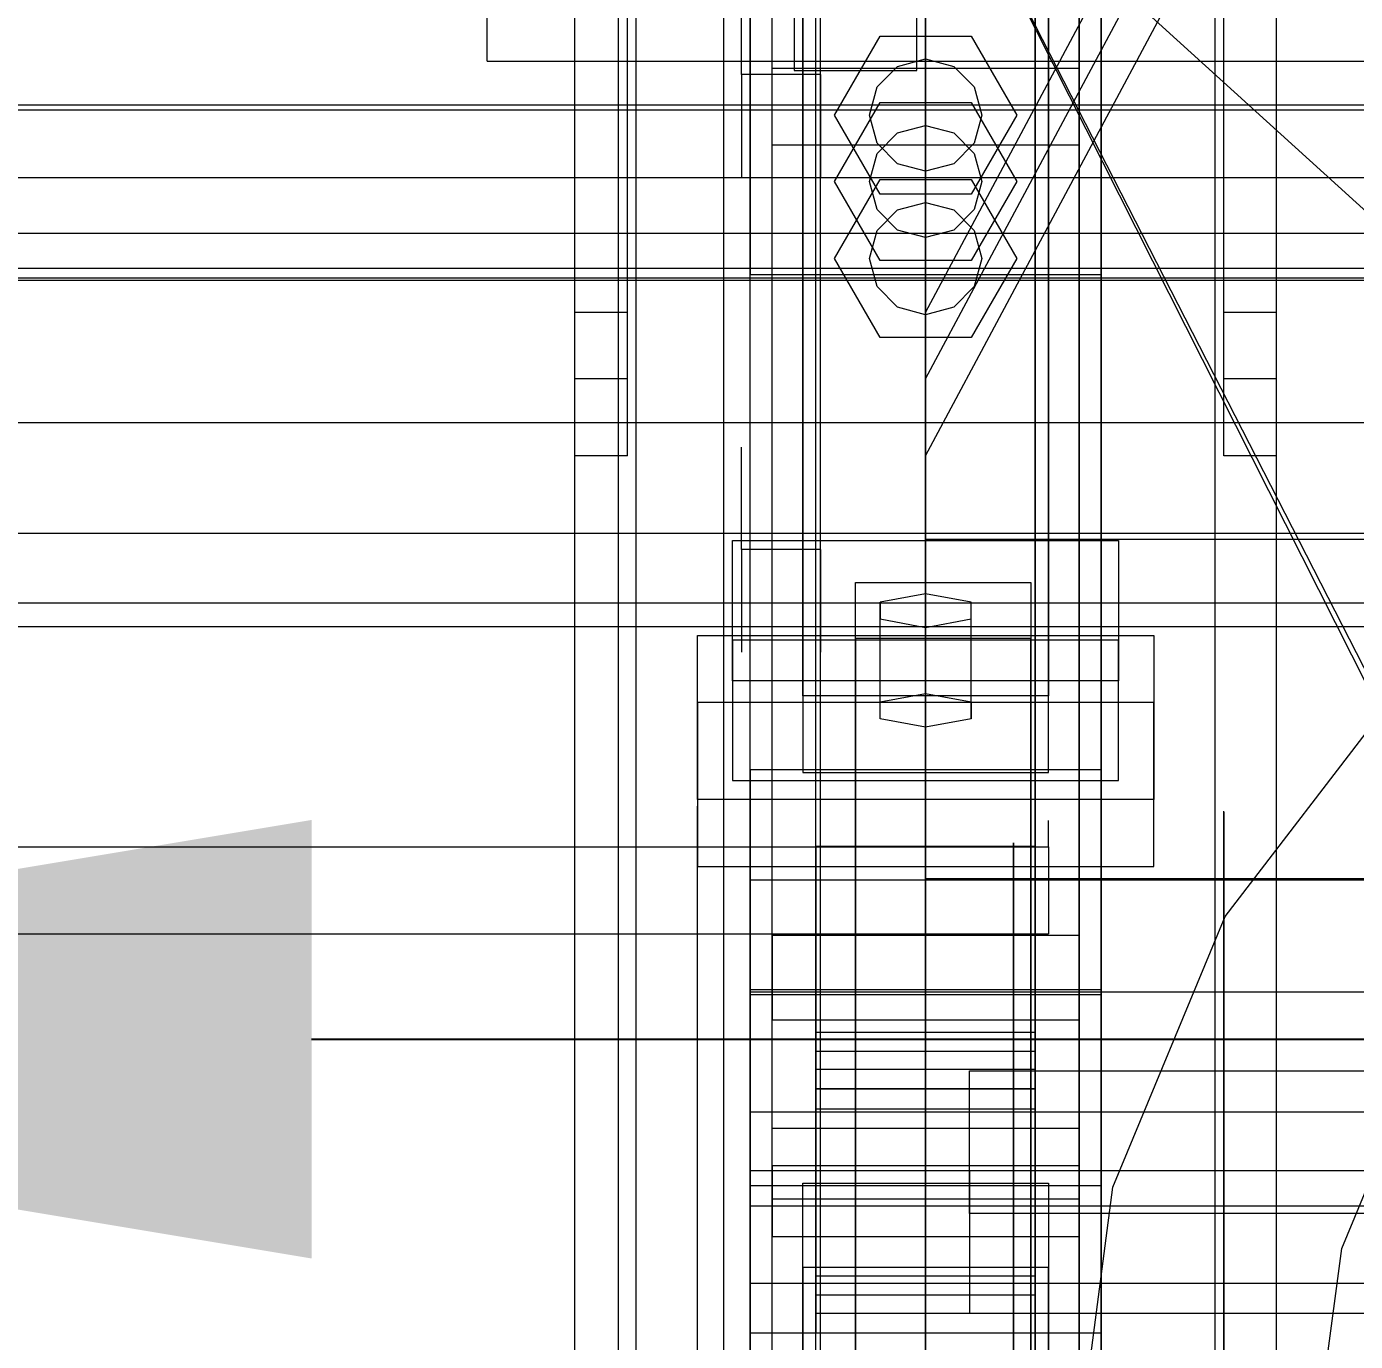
# Model space of a CAD drawing. Header units: millimetres. Extents: x -2500 to 58855, y -53268 to 6837.
# Drawn here: x -532.5 to -381, y -34234.5 to -34084.5 of the extents above; entities that cross this region are included whole.
import ezdxf

# ---------------------------------------------------------------- set-up
doc = ezdxf.new("R2010")
doc.units = ezdxf.units.MM
for name, color, linetype, lineweight in [('COTAS_O', 1, 'Continuous', 0), ('frontal_briquetadora', 7, 'Continuous', 0), ('frontal_C01', 7, 'Continuous', 0), ('frontal_C02', 7, 'Continuous', 0), ('frontal_C03', 7, 'Continuous', 0), ('frontal_mezcladora', 7, 'Continuous', 0), ('frontal_secador', 7, 'Continuous', 0)]:
    doc.layers.add(name, color=color, linetype=linetype, lineweight=lineweight)
doc.dimstyles.new('R19_100', dxfattribs={"dimtxt": 250, "dimasz": 150, "dimexe": 150, "dimexo": 80, "dimgap": 100, "dimtad": 1, "dimtih": 1, "dimtoh": 1, "dimdsep": 46, "dimcen": 0.09, "dimadec": 0, "dimazin": 0, "dimtfac": 1, "dimtdec": 4, "dimtofl": 0, "dimtmove": 0, "dimatfit": 3, "dimfxl": 1, "dimtolj": 1, "dimtzin": 0, "dimarcsym": 0})

# ---------------------------------------------------------------- blocks, each defined once
blk = doc.blocks.new('*D39')
at = {"layer": 'COTAS_O', "color": 0, "lineweight": -2, "transparency": 16777216}
for p, q in [((-1725, -34320), (-1725, -33550)), ((1725, -34320), (1725, -33550)), ((-1575, -33700), (1575, -33700))]:
    blk.add_line(p, q, dxfattribs=at)
at = {"layer": 'COTAS_O', "color": 0, "transparency": 16777216}
for points in [[(-1575, -33675), (-1575, -33725), (-1725, -33700)], [(1575, -33675), (1575, -33725), (1725, -33700)]]:
    blk.add_solid(points, dxfattribs=at)
at = {"layer": 'Defpoints', "color": 0, "transparency": 16777216}
for p in [(1725, -33700), (-1725, -34400), (1725, -34400)]:
    blk.add_point(p, dxfattribs=at)
blk = doc.blocks.new('*D42')
at = {"layer": 'COTAS_O', "color": 0, "lineweight": -2, "transparency": 16777216}
for p, q in [((-570, -33700), (200, -33700)), ((50, -34750), (50, -33850)), ((-570, -34900), (200, -34900))]:
    blk.add_line(p, q, dxfattribs=at)
at = {"layer": 'COTAS_O', "color": 0, "transparency": 16777216}
for points in [[(25, -33850), (75, -33850), (50, -33700)], [(25, -34750), (75, -34750), (50, -34900)]]:
    blk.add_solid(points, dxfattribs=at)
at = {"layer": 'Defpoints', "color": 0, "transparency": 16777216}
for p in [(-650, -33700), (50, -33700), (-650, -34900)]:
    blk.add_point(p, dxfattribs=at)
blk = doc.blocks.new('*D43')
at = {"layer": 'COTAS_O', "color": 0, "lineweight": -2, "transparency": 16777216}
for p, q in [((-650, -34820), (-650, -34050)), ((650, -34820), (650, -34050)), ((-500, -34200), (500, -34200))]:
    blk.add_line(p, q, dxfattribs=at)
at = {"layer": 'COTAS_O', "color": 0, "transparency": 16777216}
for points in [[(-500, -34175), (-500, -34225), (-650, -34200)], [(500, -34175), (500, -34225), (650, -34200)]]:
    blk.add_solid(points, dxfattribs=at)
at = {"layer": 'Defpoints', "color": 0, "transparency": 16777216}
for p in [(650, -34200), (-650, -34900), (650, -34900)]:
    blk.add_point(p, dxfattribs=at)

msp = doc.modelspace()

# ---------------------------------------------------------------- linework, layer by layer
at = {"layer": 'frontal_briquetadora'}
for p, q in [((-430, -34260), (-430, -33820)), ((-430, -34680), (-430, -33820)), ((-430, -34060), (-430, -34490)), ((-430, -34060), (-210, -34260)), ((-430, -34060), (-430, -34260)), ((-430, -34060), (-430, -34305)), ((-430, -34496), (-430, -34060)), ((-430, -34060), (-210, -34490)), ((-430, -34060), (-210, -34496)), ((-442, -34084.887), (-442, -34077.495)), ((-430, -34084.887), (-430, -34077.495)), ((-465, -34088.525), (-465, -34081.275)), ((-453, -34088.525), (-453, -34081.275)), ((-451, -34084.793), (-451, -34080.618)), ((-442, -34084.793), (-442, -34080.618)), ((-451, -34090), (-451, -34084.793)), ((-442, -34090), (-442, -34084.793)), ((-442, -34094.001), (-442, -34084.887)), ((-430, -34094.001), (-430, -34084.887)), ((-465, -34097.465), (-465, -34088.525)), ((-453, -34097.465), (-453, -34088.525)), ((-442, -34090), (-451, -34090)), ((-451, -34090), (-451, -34095.207)), ((-442, -34090), (-442, -34095.207)), ((-442, -34104.754), (-442, -34094.001)), ((-430, -34104.754), (-430, -34094.001)), ((-451, -34095.207), (-451, -34099.382)), ((-442, -34095.207), (-442, -34099.382)), ((-465, -34108.012), (-465, -34097.465)), ((-453, -34108.012), (-453, -34097.465)), ((-451, -34099.382), (-451, -34101.699)), ((-442, -34099.382), (-442, -34101.699)), ((-442, -34117.048), (-442, -34104.754)), ((-430, -34117.048), (-430, -34104.754)), ((-465, -34120.071), (-465, -34108.012)), ((-453, -34120.071), (-453, -34108.012)), ((-442, -34115.67), (-442, -34114.5)), ((-430, -34115.67), (-430, -34114.5)), ((-442, -34119.164), (-442, -34115.67)), ((-430, -34119.164), (-430, -34115.67)), ((-453, -34118.816), (-453, -34116.314)), ((-442, -34118.816), (-442, -34116.314)), ((-442, -34130.773), (-442, -34117.048)), ((-430, -34130.773), (-430, -34117.048)), ((-453, -34123.782), (-453, -34118.816)), ((-442, -34123.782), (-442, -34118.816)), ((-442, -34124.93), (-442, -34119.164)), ((-430, -34124.93), (-430, -34119.164)), ((-465, -34133.534), (-465, -34120.071)), ((-465, -34122.745), (-465, -34120.306)), ((-453, -34133.534), (-453, -34120.071)), ((-465, -34127.586), (-465, -34122.745)), ((-453, -34131.132), (-453, -34123.782)), ((-442, -34131.132), (-442, -34123.782)), ((-442, -34132.884), (-442, -34124.93)), ((-430, -34132.884), (-430, -34124.93)), ((-465, -34134.752), (-465, -34127.586)), ((-453, -34140.752), (-453, -34131.132)), ((-442, -34145.805), (-442, -34130.773)), ((-442, -34140.752), (-442, -34131.132)), ((-430, -34145.805), (-430, -34130.773)), ((-451, -34134.803), (-451, -34132.486)), ((-442, -34134.803), (-442, -34132.486)), ((-442, -34142.911), (-442, -34132.884)), ((-430, -34142.911), (-430, -34132.884)), ((-465, -34148.277), (-465, -34133.534)), ((-453, -34148.277), (-453, -34133.534)), ((-430, -34135.964), (-430, -34134.226)), ((-465, -34144.129), (-465, -34134.752)), ((-451, -34138.979), (-451, -34134.803)), ((-442, -34138.979), (-442, -34134.803)), ((-430, -34139.095), (-430, -34135.964)), ((-451, -34144.185), (-451, -34138.979)), ((-442, -34144.185), (-442, -34138.979)), ((-430, -34143), (-430, -34139.095)), ((-453, -34152.488), (-453, -34140.752)), ((-442, -34152.488), (-442, -34140.752)), ((-442, -34154.864), (-442, -34142.911)), ((-430, -34154.864), (-430, -34142.911)), ((-430, -34143), (-188, -34143)), ((-430, -34143), (-430, -34146.905)), ((-465, -34155.57), (-465, -34144.129)), ((-442, -34144.185), (-451, -34144.185)), ((-451, -34144.185), (-451, -34149.392)), ((-442, -34144.185), (-442, -34149.392)), ((-442, -34162.006), (-442, -34145.805)), ((-430, -34162.006), (-430, -34145.805)), ((-430, -34146.905), (-430, -34150.036)), ((-465, -34164.169), (-465, -34148.277)), ((-453, -34164.169), (-453, -34148.277)), ((-451, -34149.392), (-451, -34153.567)), ((-442, -34149.392), (-442, -34153.567)), ((-430, -34150.036), (-430, -34151.774)), ((-453, -34166.157), (-453, -34152.488)), ((-442, -34166.157), (-442, -34152.488)), ((-451, -34153.567), (-451, -34155.884)), ((-442, -34153.567), (-442, -34155.884)), ((-465, -34168.895), (-465, -34155.57)), ((-442, -34168.569), (-442, -34154.864)), ((-430, -34168.569), (-430, -34154.864)), ((-442, -34179.231), (-442, -34162.006)), ((-430, -34179.231), (-430, -34162.006)), ((-465, -34181.064), (-465, -34164.169)), ((-453, -34181.064), (-453, -34164.169)), ((-453, -34181.542), (-453, -34166.157)), ((-442, -34181.542), (-442, -34166.157)), ((-465, -34183.893), (-465, -34168.895)), ((-442, -34183.826), (-442, -34168.569)), ((-430, -34183.826), (-430, -34168.569)), ((-456, -34176.894), (-456, -34173.435)), ((-453, -34176.894), (-453, -34173.435)), ((-430, -34174.625), (-430, -34172.888)), ((-430, -34176.894), (-430, -34173.435)), ((-453, -34175.941), (-453, -34174)), ((-430, -34177.757), (-430, -34174.625)), ((-416, -34175.562), (-416, -34175.063)), ((-396, -34175.941), (-396, -34174)), ((-396, -34175.093), (-396, -34174.122)), ((-396, -34174.122), (-396, -34177.027)), ((-396, -34176.921), (-396, -34175)), ((-396, -34179.904), (-396, -34175.093)), ((-453, -34181.688), (-453, -34175.941)), ((-416, -34176.559), (-416, -34175.562)), ((-416, -34178.048), (-416, -34176.559)), ((-396, -34181.688), (-396, -34175.941)), ((-596, -34178.048), (-416, -34178.048)), ((-456, -34183.693), (-456, -34176.894)), ((-453, -34183.693), (-453, -34176.894)), ((-430, -34183.693), (-430, -34176.894)), ((-430, -34181.662), (-430, -34177.757)), ((-420, -34178.555), (-420, -34177.617)), ((-420, -34177.617), (-420, -34180.422)), ((-416, -34178.048), (-416, -34188)), ((-396, -34182.612), (-396, -34176.921)), ((-396, -34177.027), (-396, -34183.697)), ((-396, -34178.555), (-396, -34177.617)), ((-396, -34177.617), (-396, -34180.422)), ((-442, -34197.323), (-442, -34179.231)), ((-430, -34197.323), (-430, -34179.231)), ((-420, -34183.199), (-420, -34178.555)), ((-396, -34183.199), (-396, -34178.555)), ((-396, -34188.369), (-396, -34179.904)), ((-465, -34198.809), (-465, -34181.064)), ((-453, -34198.809), (-453, -34181.064)), ((-420, -34180.422), (-420, -34186.861)), ((-396, -34180.422), (-396, -34186.861)), ((-453, -34198.401), (-453, -34181.542)), ((-453, -34191.022), (-453, -34181.688)), ((-442, -34198.401), (-442, -34181.542)), ((-430, -34181.662), (-188, -34181.662)), ((-430, -34181.662), (-430, -34185.567)), ((-396, -34191.022), (-396, -34181.688)), ((-396, -34191.853), (-396, -34182.612)), ((-465, -34200.328), (-465, -34183.893)), ((-456, -34193.602), (-456, -34183.693)), ((-453, -34193.602), (-453, -34183.693)), ((-442, -34200.412), (-442, -34183.826)), ((-430, -34193.602), (-430, -34183.693)), ((-430, -34200.412), (-430, -34183.826)), ((-420, -34191.371), (-420, -34183.199)), ((-396, -34191.371), (-396, -34183.199)), ((-396, -34183.697), (-396, -34193.876)), ((-430, -34185.567), (-430, -34188.698)), ((-420, -34186.861), (-420, -34196.687)), ((-396, -34186.861), (-396, -34196.687)), ((-596, -34188), (-416, -34188)), ((-430, -34188.698), (-430, -34190.436)), ((-396, -34200.164), (-396, -34188.369)), ((-453, -34203.582), (-453, -34191.022)), ((-420, -34202.757), (-420, -34191.371)), ((-396, -34203.582), (-396, -34191.022)), ((-396, -34202.757), (-396, -34191.371)), ((-396, -34204.289), (-396, -34191.853)), ((-456, -34206.283), (-456, -34193.602)), ((-453, -34206.283), (-453, -34193.602)), ((-430, -34206.283), (-430, -34193.602)), ((-396, -34193.876), (-396, -34207.173)), ((-442, -34216.118), (-442, -34197.323)), ((-430, -34216.118), (-430, -34197.323)), ((-420, -34196.687), (-420, -34209.523)), ((-396, -34196.687), (-396, -34209.523)), ((-465, -34217.245), (-465, -34198.809)), ((-453, -34216.468), (-453, -34198.401)), ((-453, -34217.245), (-453, -34198.809)), ((-442, -34216.468), (-442, -34198.401)), ((-465, -34217.941), (-465, -34200.328)), ((-442, -34218.086), (-442, -34200.412)), ((-430, -34218.086), (-430, -34200.412)), ((-396, -34214.834), (-396, -34200.164)), ((-453, -34218.887), (-453, -34203.582)), ((-420, -34216.919), (-420, -34202.757)), ((-396, -34216.919), (-396, -34202.757)), ((-396, -34218.887), (-396, -34203.582)), ((-396, -34219.443), (-396, -34204.289)), ((-456, -34221.304), (-456, -34206.283)), ((-453, -34221.304), (-453, -34206.283)), ((-430, -34221.304), (-430, -34206.283)), ((-396, -34207.173), (-396, -34223.076)), ((-420, -34209.523), (-420, -34224.875)), ((-396, -34209.523), (-396, -34224.875)), ((-442, -34235.446), (-442, -34216.118)), ((-430, -34235.446), (-430, -34216.118)), ((-396, -34231.817), (-396, -34214.834)), ((-465, -34236.203), (-465, -34217.245)), ((-453, -34235.458), (-453, -34216.468)), ((-453, -34236.203), (-453, -34217.245)), ((-442, -34235.458), (-442, -34216.468)), ((-420, -34233.313), (-420, -34216.919)), ((-396, -34233.313), (-396, -34216.919)), ((-465, -34236.453), (-465, -34217.941)), ((-453, -34236.349), (-453, -34218.887)), ((-442, -34236.59), (-442, -34218.086)), ((-430, -34236.59), (-430, -34218.086)), ((-396, -34236.349), (-396, -34218.887)), ((-396, -34236.732), (-396, -34219.443)), ((-456, -34238.153), (-456, -34221.304)), ((-453, -34238.153), (-453, -34221.304)), ((-430, -34238.153), (-430, -34221.304)), ((-396, -34223.076), (-396, -34240.974)), ((-420, -34224.875), (-420, -34242.153)), ((-396, -34224.875), (-396, -34242.153)), ((-396, -34250.459), (-396, -34231.817)), ((-420, -34251.309), (-420, -34233.313)), ((-396, -34251.309), (-396, -34233.313))]:
    msp.add_line(p, q, dxfattribs=at)
at = {"layer": 'frontal_C01'}
for p, q in [((-442.5, -34180.3), (-442.5, -33521.357)), ((-417.5, -33521.357), (-417.5, -34180.3)), ((-442.5, -34205.669), (-442.5, -33546.726)), ((-417.5, -34205.669), (-417.5, -33546.726)), ((-450, -34169.301), (-450, -33785.092)), ((-410, -33785.092), (-410, -34169.301)), ((-450, -34216.669), (-450, -33832.46)), ((-410, -34216.669), (-410, -33832.46)), ((-450, -34283.513), (-450, -33899.304)), ((-410, -33899.304), (-410, -34283.513)), ((-447.5, -34188.182), (-447.5, -33913.448)), ((-412.5, -33913.448), (-412.5, -34188.182)), ((-447.5, -34197.787), (-447.5, -33923.053)), ((-412.5, -34197.787), (-412.5, -33923.053)), ((-450, -34321.407), (-450, -33937.198)), ((-410, -34321.407), (-410, -33937.198)), ((-470, -34133.498), (-470, -34030.498)), ((-464, -34133.498), (-464, -34030.498)), ((-430, -34133.498), (-375, -34030.498)), ((-430, -34030.498), (-430, -34133.498)), ((-396, -34133.498), (-396, -34030.498)), ((-390, -34133.498), (-390, -34030.498)), ((-480, -34088.498), (-480, -34080.498)), ((-480, -34088.498), (-380, -34088.498)), ((-470, -34088.498), (-463, -34088.498)), ((-470, -35975), (-470, -34088.498)), ((-463, -35975), (-463, -34088.498)), ((-463, -34088.498), (-397, -34088.498)), ((-397, -34088.498), (-390, -34088.498)), ((-397, -35975), (-397, -34088.498)), ((-390, -35975), (-390, -34088.498)), ((-440.4, -34110.998), (-435.2, -34101.991)), ((-435.2, -34101.991), (-424.8, -34101.991)), ((-424.8, -34101.991), (-419.6, -34110.998)), ((-435.543, -34107.798), (-433.2, -34105.455)), ((-433.2, -34105.455), (-430, -34104.598)), ((-430, -34104.598), (-426.8, -34105.455)), ((-426.8, -34105.455), (-424.457, -34107.798)), ((-436.4, -34110.998), (-435.543, -34107.798)), ((-424.457, -34107.798), (-423.6, -34110.998)), ((-435.2, -34120.004), (-440.4, -34110.998)), ((-435.543, -34114.198), (-436.4, -34110.998)), ((-419.6, -34110.998), (-424.8, -34120.004)), ((-423.6, -34110.998), (-424.457, -34114.198)), ((-433.2, -34116.54), (-435.543, -34114.198)), ((-424.457, -34114.198), (-426.8, -34116.54)), ((-430, -34117.398), (-433.2, -34116.54)), ((-426.8, -34116.54), (-430, -34117.398)), ((-424.8, -34120.004), (-435.2, -34120.004)), ((-464, -34133.498), (-470, -34133.498)), ((-390, -34133.498), (-396, -34133.498)), ((-452, -34159.132), (-452, -34143.123)), ((-452, -34143.123), (-408, -34143.123)), ((-452, -34154.491), (-452, -34143.123)), ((-408, -34143.123), (-408, -34159.132)), ((-408, -34143.123), (-408, -34154.491)), ((-438, -34154.329), (-438, -34147.925)), ((-438, -34147.925), (-418, -34147.925)), ((-438, -34290.871), (-438, -34147.925)), ((-418, -34147.925), (-418, -34154.329)), ((-418, -34147.925), (-418, -34290.871)), ((-430, -34149.206), (-435.196, -34150.167)), ((-424.804, -34150.167), (-430, -34149.206)), ((-430, -34160.574), (-430, -34149.206)), ((-435.196, -34150.167), (-435.196, -34152.088)), ((-435.196, -34161.535), (-435.196, -34150.167)), ((-424.804, -34152.088), (-424.804, -34150.167)), ((-424.804, -34161.535), (-424.804, -34150.167)), ((-435.196, -34152.088), (-430, -34153.048)), ((-435.196, -34163.456), (-435.196, -34152.088)), ((-430, -34153.048), (-424.804, -34152.088)), ((-424.804, -34163.456), (-424.804, -34152.088)), ((-430, -34153.048), (-430, -34164.416)), ((-408, -34154.491), (-452, -34154.491)), ((-452, -34154.491), (-452, -34170.5)), ((-418, -34154.329), (-438, -34154.329)), ((-438, -34154.329), (-438, -34297.274)), ((-418, -34297.274), (-418, -34154.329)), ((-408, -34170.5), (-408, -34154.491)), ((-408, -34159.132), (-452, -34159.132)), ((-452, -34159.132), (-452, -34170.5)), ((-408, -34170.5), (-408, -34159.132)), ((-435.196, -34161.535), (-430, -34160.574)), ((-435.196, -34163.456), (-435.196, -34161.535)), ((-430, -34160.574), (-424.804, -34161.535)), ((-424.804, -34161.535), (-424.804, -34163.456)), ((-430, -34164.416), (-435.196, -34163.456)), ((-424.804, -34163.456), (-430, -34164.416)), ((-410, -34169.301), (-450, -34169.301)), ((-450, -34169.301), (-450, -34216.669)), ((-450, -34553.51), (-450, -34169.301)), ((-410, -34216.669), (-410, -34169.301)), ((-410, -34169.301), (-410, -34553.51)), ((-452, -34170.5), (-408, -34170.5)), ((-417.5, -34178.044), (-442.5, -34178.044)), ((-442.5, -34178.044), (-442.5, -34207.926)), ((-442.5, -34287.519), (-442.5, -34178.044)), ((-417.5, -34207.926), (-417.5, -34178.044)), ((-417.5, -34178.044), (-417.5, -34287.519)), ((-442.5, -34205.669), (-442.5, -34180.3)), ((-442.5, -34180.3), (-417.5, -34180.3)), ((-417.5, -34180.3), (-417.5, -34205.669)), ((-450, -34194.652), (-450, -34181.845)), ((-450, -34181.845), (450, -34181.845)), ((-450, -34215.002), (-450, -34181.845)), ((-412.5, -34188.182), (-447.5, -34188.182)), ((-447.5, -34188.182), (-447.5, -34197.787)), ((-412.5, -34197.787), (-412.5, -34188.182)), ((450, -34194.652), (-450, -34194.652)), ((-450, -34194.652), (-450, -34227.809)), ((-447.5, -34197.787), (-412.5, -34197.787)), ((-425, -34219.883), (-425, -34203.618)), ((-425, -34203.618), (425, -34203.618)), ((-425, -34214.987), (-425, -34203.618)), ((-417.5, -34205.669), (-442.5, -34205.669)), ((-442.5, -34207.926), (-417.5, -34207.926)), ((-442.5, -34317.401), (-442.5, -34207.926)), ((-417.5, -34317.401), (-417.5, -34207.926)), ((450, -34215.002), (-450, -34215.002)), ((-450, -34215.002), (-450, -34227.809)), ((425, -34214.987), (-425, -34214.987)), ((-425, -34214.987), (-425, -34231.251)), ((-450, -34216.669), (-410, -34216.669)), ((-450, -34600.878), (-450, -34216.669)), ((-444, -34226.027), (-444, -34216.422)), ((-444, -34216.422), (-416, -34216.422)), ((-444, -34307.886), (-444, -34216.422)), ((-416, -34216.422), (-416, -34226.027)), ((-416, -34216.422), (-416, -34307.886)), ((-410, -34600.878), (-410, -34216.669)), ((425, -34219.883), (-425, -34219.883)), ((-425, -34219.883), (-425, -34231.251)), ((-416, -34226.027), (-444, -34226.027)), ((-444, -34226.027), (-444, -34317.491)), ((-416, -34317.491), (-416, -34226.027)), ((-450, -34227.809), (450, -34227.809)), ((-425, -34231.251), (425, -34231.251))]:
    msp.add_line(p, q, dxfattribs=at)
at = {"layer": 'frontal_C02'}
for p, q in [((-470, -35975), (-470, -33576.746)), ((-463, -35975), (-463, -33576.746)), ((-397, -35975), (-397, -33576.746)), ((-390, -35975), (-390, -33576.746)), ((-442.5, -34261.912), (-442.5, -33729.49)), ((-417.5, -33729.49), (-417.5, -34261.912)), ((-442.5, -34288.878), (-442.5, -33756.456)), ((-417.5, -34288.878), (-417.5, -33756.456)), ((-450, -34112.818), (-450, -33762.099)), ((-410, -34112.818), (-410, -33762.099)), ((-450, -34251.487), (-450, -33900.768)), ((-410, -33900.768), (-410, -34251.487)), ((-450, -34299.304), (-450, -33948.585)), ((-410, -34299.304), (-410, -33948.585)), ((-470, -34117.136), (-470, -34014.136)), ((-464, -34117.136), (-464, -34014.136)), ((-430, -34117.136), (-375, -34014.136)), ((-430, -34014.136), (-430, -34117.136)), ((-396, -34117.136), (-396, -34014.136)), ((-390, -34117.136), (-390, -34014.136)), ((-444, -34160.837), (-444, -34070.105)), ((-416, -34070.105), (-416, -34160.837)), ((-470, -35975), (-470, -34072.136)), ((-463, -35975), (-463, -34072.136)), ((-397, -35975), (-397, -34072.136)), ((-390, -35975), (-390, -34072.136)), ((-450, -34074.565), (-450, -34112.818)), ((-450, -34425.283), (-450, -34074.565)), ((-410, -34112.818), (-410, -34074.565)), ((-410, -34074.565), (-410, -34425.283)), ((-444, -34078.873), (-444, -34169.604)), ((-416, -34169.604), (-416, -34078.873)), ((-440.4, -34094.636), (-435.2, -34085.629)), ((-435.2, -34085.629), (-424.8, -34085.629)), ((-424.8, -34085.629), (-419.6, -34094.636)), ((-433.2, -34089.093), (-430, -34088.236)), ((-430, -34088.236), (-426.8, -34089.093)), ((-447.5, -34098.075), (-447.5, -34089.307)), ((-447.5, -34089.307), (-412.5, -34089.307)), ((-447.5, -34271.011), (-447.5, -34089.307)), ((-435.543, -34091.436), (-433.2, -34089.093)), ((-426.8, -34089.093), (-424.457, -34091.436)), ((-412.5, -34089.307), (-412.5, -34098.075)), ((-412.5, -34089.307), (-412.5, -34271.011)), ((-436.4, -34094.636), (-435.543, -34091.436)), ((-424.457, -34091.436), (-423.6, -34094.636)), ((-435.2, -34103.643), (-440.4, -34094.636)), ((-435.543, -34097.836), (-436.4, -34094.636)), ((-419.6, -34094.636), (-424.8, -34103.643)), ((-423.6, -34094.636), (-424.457, -34097.836)), ((-412.5, -34098.075), (-447.5, -34098.075)), ((-447.5, -34279.779), (-447.5, -34098.075)), ((-433.2, -34100.178), (-435.543, -34097.836)), ((-424.457, -34097.836), (-426.8, -34100.178)), ((-412.5, -34279.779), (-412.5, -34098.075)), ((-430, -34101.036), (-433.2, -34100.178)), ((-426.8, -34100.178), (-430, -34101.036)), ((-424.8, -34103.643), (-435.2, -34103.643)), ((-450, -34112.818), (-410, -34112.818)), ((-450, -34463.537), (-450, -34112.818)), ((-410, -34463.537), (-410, -34112.818)), ((-464, -34117.136), (-470, -34117.136)), ((-390, -34117.136), (-396, -34117.136)), ((-456, -34172.66), (-456, -34153.955)), ((-456, -34153.955), (-404, -34153.955)), ((-456, -34161.606), (-456, -34153.955)), ((-404, -34153.955), (-404, -34172.66)), ((-404, -34153.955), (-404, -34161.606)), ((-404, -34161.606), (-456, -34161.606)), ((-456, -34161.606), (-456, -34180.311)), ((-416, -34160.837), (-444, -34160.837)), ((-444, -34160.837), (-444, -34169.604)), ((-416, -34169.604), (-416, -34160.837)), ((-404, -34180.311), (-404, -34161.606)), ((-444, -34169.604), (-416, -34169.604)), ((-404, -34172.66), (-456, -34172.66)), ((-456, -34172.66), (-456, -34180.311)), ((-404, -34180.311), (-404, -34172.66)), ((-456, -34180.311), (-404, -34180.311))]:
    msp.add_line(p, q, dxfattribs=at)
at = {"layer": 'frontal_C03'}
for p, q in [((-470, -35975), (-470, -33153.291)), ((-463, -35975), (-463, -33153.291)), ((-397, -35975), (-397, -33153.291)), ((-390, -35975), (-390, -33153.291)), ((-470, -35975), (-470, -33352.58)), ((-463, -35975), (-463, -33352.58)), ((-397, -35975), (-397, -33352.58)), ((-390, -35975), (-390, -33352.58)), ((-442.5, -34205.665), (-442.5, -33555.056)), ((-417.5, -33555.056), (-417.5, -34205.665)), ((-442.5, -34231.26), (-442.5, -33580.651)), ((-417.5, -34231.26), (-417.5, -33580.651)), ((-450, -34194.386), (-450, -33871.215)), ((-450, -34194.934), (-450, -33871.763)), ((-410, -33871.215), (-410, -34194.386)), ((-410, -33871.763), (-410, -34194.934)), ((-447.5, -34214.423), (-447.5, -33886.984)), ((-412.5, -33886.984), (-412.5, -34214.423)), ((-447.5, -34222.502), (-447.5, -33895.064)), ((-412.5, -34222.502), (-412.5, -33895.064)), ((-450, -34233.456), (-450, -33910.285)), ((-410, -34233.456), (-410, -33910.285)), ((-450, -34242.539), (-450, -33919.368)), ((-410, -34242.539), (-410, -33919.368)), ((-470, -34124.714), (-470, -34021.714)), ((-464, -34124.714), (-464, -34021.714)), ((-430, -34124.714), (-375, -34021.714)), ((-430, -34021.714), (-430, -34124.714)), ((-396, -34124.714), (-396, -34021.714)), ((-390, -34124.714), (-390, -34021.714)), ((-445, -34077.151), (-445, -34089.539)), ((-431, -34089.539), (-431, -34077.151)), ((-470, -35975), (-470, -34079.714)), ((-463, -35975), (-463, -34079.714)), ((-397, -35975), (-397, -34079.714)), ((-390, -35975), (-390, -34079.714)), ((-445, -34081.835), (-445, -34089.539)), ((-431, -34089.539), (-431, -34081.835)), ((-445, -34089.539), (-431, -34089.539)), ((-440.4, -34102.214), (-435.2, -34093.207)), ((-435.2, -34093.207), (-424.8, -34093.207)), ((-424.8, -34093.207), (-419.6, -34102.214)), ((-433.2, -34096.672), (-430, -34095.814)), ((-430, -34095.814), (-426.8, -34096.672)), ((-435.543, -34099.014), (-433.2, -34096.672)), ((-426.8, -34096.672), (-424.457, -34099.014)), ((-436.4, -34102.214), (-435.543, -34099.014)), ((-424.457, -34099.014), (-423.6, -34102.214)), ((-435.2, -34111.221), (-440.4, -34102.214)), ((-435.543, -34105.414), (-436.4, -34102.214)), ((-419.6, -34102.214), (-424.8, -34111.221)), ((-423.6, -34102.214), (-424.457, -34105.414)), ((-433.2, -34107.757), (-435.543, -34105.414)), ((-424.457, -34105.414), (-426.8, -34107.757)), ((-430, -34108.614), (-433.2, -34107.757)), ((-426.8, -34107.757), (-430, -34108.614)), ((-424.8, -34111.221), (-435.2, -34111.221)), ((-464, -34124.714), (-470, -34124.714)), ((-390, -34124.714), (-396, -34124.714)), ((-410, -34194.386), (-450, -34194.386)), ((-450, -34194.386), (-450, -34242.539)), ((-450, -34517.557), (-450, -34194.386)), ((-410, -34194.934), (-450, -34194.934)), ((-450, -34194.934), (-450, -34233.456)), ((-450, -34518.104), (-450, -34194.934)), ((-410, -34242.539), (-410, -34194.386)), ((-410, -34194.386), (-410, -34517.557)), ((-410, -34233.456), (-410, -34194.934)), ((-410, -34194.934), (-410, -34518.104)), ((-442.5, -34229.195), (-442.5, -34199.195)), ((-442.5, -34199.195), (-417.5, -34199.195)), ((-442.5, -34199.195), (-442.5, -34203.462)), ((-417.5, -34199.195), (-417.5, -34229.195)), ((-417.5, -34203.462), (-417.5, -34199.195)), ((-417.5, -34201.397), (-442.5, -34201.397)), ((-442.5, -34201.397), (-442.5, -34226.992)), ((-442.5, -34852.006), (-442.5, -34201.397)), ((-417.5, -34226.992), (-417.5, -34201.397)), ((-417.5, -34201.397), (-417.5, -34852.006)), ((-417.5, -34203.462), (-442.5, -34203.462)), ((-442.5, -34203.462), (-442.5, -34233.462)), ((-417.5, -34233.462), (-417.5, -34203.462)), ((-442.5, -34231.26), (-442.5, -34205.665)), ((-442.5, -34205.665), (-417.5, -34205.665)), ((-417.5, -34205.665), (-417.5, -34231.26)), ((-450, -34219.033), (-450, -34208.261)), ((-450, -34208.261), (450, -34208.261)), ((-450, -34241.968), (-450, -34208.261)), ((-447.5, -34218.234), (-447.5, -34210.155)), ((-447.5, -34210.155), (-412.5, -34210.155)), ((-447.5, -34537.593), (-447.5, -34210.155)), ((-412.5, -34210.155), (-412.5, -34218.234)), ((-412.5, -34210.155), (-412.5, -34537.593)), ((-412.5, -34214.423), (-447.5, -34214.423)), ((-447.5, -34214.423), (-447.5, -34222.502)), ((-412.5, -34222.502), (-412.5, -34214.423)), ((450, -34219.033), (-450, -34219.033)), ((-450, -34219.033), (-450, -34252.74)), ((-412.5, -34218.234), (-447.5, -34218.234)), ((-447.5, -34545.673), (-447.5, -34218.234)), ((-412.5, -34545.673), (-412.5, -34218.234)), ((-447.5, -34222.502), (-412.5, -34222.502)), ((-442.5, -34226.992), (-417.5, -34226.992)), ((-442.5, -34877.601), (-442.5, -34226.992)), ((-417.5, -34877.601), (-417.5, -34226.992)), ((-417.5, -34229.195), (-442.5, -34229.195)), ((-442.5, -34229.195), (-442.5, -34233.462)), ((-417.5, -34229.195), (-417.5, -34233.462)), ((-417.5, -34231.26), (-442.5, -34231.26)), ((-450, -34233.456), (-410, -34233.456)), ((-450, -34556.626), (-450, -34233.456)), ((-442.5, -34233.462), (-417.5, -34233.462)), ((-410, -34556.626), (-410, -34233.456))]:
    msp.add_line(p, q, dxfattribs=at)
at = {"layer": 'frontal_mezcladora'}
for p, q in [((-395.851, -34186), (-375.51, -34159.49)), ((-408.639, -34216.871), (-395.851, -34186)), ((-382.559, -34223.859), (-372.469, -34199.5)), ((-413, -34250), (-408.639, -34216.871)), ((-386, -34250), (-382.559, -34223.859))]:
    msp.add_line(p, q, dxfattribs=at)
at = {"layer": 'frontal_secador'}
for p, q in [((1360, -34093.5), (-1360, -34093.5)), ((1250, -34094.076), (-1250, -34094.076)), ((1360, -34101.784), (-1360, -34101.784)), ((1360, -34108.141), (-1360, -34108.141)), ((1360, -34112.137), (-1360, -34112.137)), ((1250, -34113.25), (-1250, -34113.25)), ((1360, -34113.5), (-1360, -34113.5)), ((1250, -34129.715), (-1250, -34129.715)), ((1250, -34142.349), (-1250, -34142.349)), ((1250, -34150.291), (-1250, -34150.291)), ((1250, -34153), (-1250, -34153))]:
    msp.add_line(p, q, dxfattribs=at)

# ---------------------------------------------------------------- dimensions: what is measured, and where the dimension line sits
at = {"layer": 'COTAS_O'}
for p1, p2, distance, picture, middle in [((-1725, -34400), (1725, -34400), 700, '*D39', (0, -33700)), ((-650, -34900), (-650, -33700), -700, '*D42', (50, -34300)), ((-650, -34900), (650, -34900), 700, '*D43', (0, -34200))]:
    dim = msp.add_aligned_dim(p1=p1, p2=p2, distance=distance, text='<> O', dimstyle='R19_100', dxfattribs=at)
    dim.commit()
    dim.dimension.update_dxf_attribs({"geometry": picture, "text_midpoint": middle})

doc.saveas('drawing.dxf')
